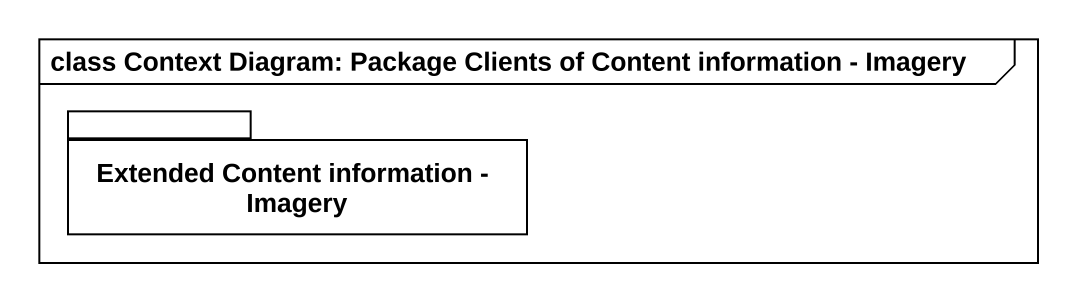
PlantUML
@startuml
mainframe class Context Diagram: Package Clients of Content information - Imagery
package "Extended Content information - Imagery" as Extended_Content {
}
@enduml
